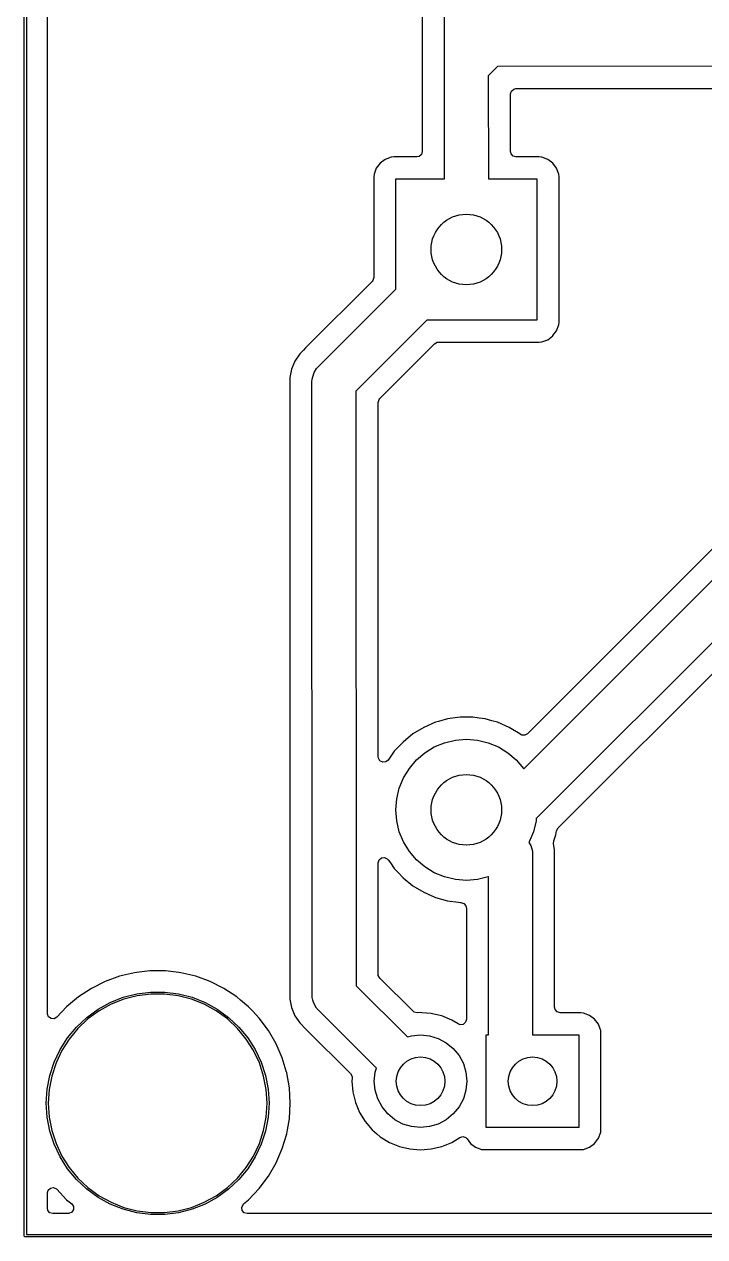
# Model space of a CAD drawing. Extents: x 5.22 to 6.58, y -3.74 to -1.61.
# Drawn here: x 5.216 to 5.823, y -3.741 to -2.659 of the extents above; entities that cross this region are included whole.
import ezdxf

# ---------------------------------------------------------------- set-up
doc = ezdxf.new("R2010")
doc.units = 0
doc.header["$MEASUREMENT"] = 0
doc.layers.add('BLACK', color=7, linetype='CONTINUOUS')

msp = doc.modelspace()

# ---------------------------------------------------------------- linework, layer by layer
at = {"layer": 'BLACK', "linetype": 'CONTINUOUS'}
for p, q in [((5.2156, -3.7402), (5.2156, -1.6142)), ((5.2174, -1.6152), (5.2175, -3.7392)), ((5.2362, -3.5419), (5.2362, -1.8124)), ((5.5907, -2.6943), (5.5906, -2.5571)), ((5.5708, -2.5817), (5.5708, -2.7727)), ((5.5906, -2.6969), (5.5907, -2.6943)), ((5.5907, -2.7972), (5.5906, -2.6969)), ((5.6379, -2.6968), (5.6298, -2.7051)), ((6.0744, -2.6967), (5.6379, -2.6968)), ((5.6298, -2.7051), (5.6299, -2.7972)), ((5.6496, -2.7214), (5.6504, -2.7188)), ((5.6496, -2.7727), (5.6496, -2.7214)), ((5.6504, -2.7188), (5.6525, -2.717)), ((5.6525, -2.717), (5.6545, -2.7166)), ((5.6545, -2.7166), (6.0643, -2.7166)), ((5.5377, -2.7798), (5.5332, -2.7832)), ((5.543, -2.7778), (5.5377, -2.7798)), ((5.5377, -2.7798), (5.5377, -2.7798)), ((5.5454, -2.7775), (5.543, -2.7778)), ((5.566, -2.7775), (5.5454, -2.7775)), ((5.5454, -2.7775), (5.5454, -2.7775)), ((5.568, -2.7771), (5.566, -2.7775)), ((5.5701, -2.7753), (5.568, -2.7771)), ((5.5708, -2.7727), (5.5701, -2.7753)), ((5.6501, -2.7747), (5.6496, -2.7727)), ((5.6519, -2.7768), (5.6501, -2.7747)), ((5.6545, -2.7775), (5.6519, -2.7768)), ((5.6751, -2.7775), (5.6545, -2.7775)), ((5.6775, -2.7778), (5.6751, -2.7775)), ((5.6751, -2.7775), (5.6751, -2.7775)), ((5.6751, -2.7775), (5.6751, -2.7775)), ((5.6751, -2.7775), (5.6751, -2.7775)), ((5.6828, -2.7798), (5.6775, -2.7778)), ((5.6775, -2.7778), (5.6775, -2.7778)), ((5.6873, -2.7832), (5.6828, -2.7798)), ((5.6828, -2.7798), (5.6828, -2.7798)), ((5.5298, -2.7877), (5.5278, -2.793)), ((5.5332, -2.7832), (5.5298, -2.7877)), ((5.5298, -2.7877), (5.5298, -2.7877)), ((5.5332, -2.7832), (5.5332, -2.7832)), ((5.6907, -2.7877), (5.6873, -2.7832)), ((5.6873, -2.7832), (5.6873, -2.7832)), ((5.6921, -2.7916), (5.6907, -2.7877)), ((5.6907, -2.7877), (5.6907, -2.7877)), ((5.5278, -2.793), (5.5275, -2.7954)), ((5.5275, -2.7954), (5.5275, -2.7954)), ((5.5275, -2.7954), (5.5275, -2.7954)), ((5.5275, -2.7954), (5.5275, -2.8852)), ((5.5472, -2.8955), (5.5472, -2.7972)), ((5.5472, -2.7972), (5.5907, -2.7972)), ((5.6299, -2.7972), (5.6732, -2.7972)), ((5.6732, -2.7972), (5.6732, -2.9232)), ((5.6927, -2.793), (5.6921, -2.7916)), ((5.6929, -2.7954), (5.6927, -2.793)), ((5.6929, -2.9251), (5.6929, -2.7954)), ((5.5261, -2.8887), (5.467, -2.9478)), ((5.5268, -2.8878), (5.5261, -2.8887)), ((5.5275, -2.8852), (5.5268, -2.8878)), ((5.4765, -2.9663), (5.5472, -2.8955)), ((5.5749, -2.9232), (5.5116, -2.9867)), ((5.6732, -2.9232), (5.5749, -2.9232)), ((5.6907, -2.9328), (5.6927, -2.9275)), ((5.6927, -2.9275), (5.6929, -2.9251)), ((5.6751, -2.9429), (5.6775, -2.9427)), ((5.6775, -2.9427), (5.6828, -2.9407)), ((5.6828, -2.9407), (5.6873, -2.9373)), ((5.6873, -2.9373), (5.6875, -2.937)), ((5.6875, -2.937), (5.6907, -2.9328)), ((5.4615, -2.9532), (5.4572, -2.9597)), ((5.4649, -2.9499), (5.4615, -2.9532)), ((5.467, -2.9478), (5.4649, -2.9499)), ((5.467, -2.9478), (5.467, -2.9478)), ((5.5577, -2.9685), (5.5818, -2.9444)), ((5.5818, -2.9444), (5.5842, -2.943)), ((5.5842, -2.943), (5.5853, -2.9429)), ((5.5853, -2.9429), (5.6751, -2.9429)), ((5.6751, -2.9429), (5.6751, -2.9429)), ((5.4572, -2.9597), (5.4542, -2.9669)), ((5.4572, -2.9597), (5.4572, -2.9597)), ((5.4542, -2.9669), (5.4527, -2.9745)), ((5.4527, -2.9745), (5.4527, -2.9745)), ((5.4527, -2.9745), (5.4527, -3.5291)), ((5.4542, -2.9669), (5.4542, -2.9669)), ((5.4726, -2.9758), (5.4739, -2.9708)), ((5.4739, -2.9708), (5.4744, -2.9701)), ((5.4744, -2.9701), (5.4765, -2.9664)), ((5.4765, -2.9664), (5.4765, -2.9663)), ((5.5329, -2.9932), (5.5577, -2.9685)), ((5.4724, -2.9783), (5.4726, -2.9758)), ((5.4726, -3.5276), (5.4724, -2.9783)), ((5.4726, -2.9758), (5.4726, -2.9758)), ((5.5116, -2.9867), (5.5118, -3.5173)), ((5.5315, -2.9967), (5.5323, -2.994)), ((5.5315, -3.313), (5.5315, -2.9967)), ((5.5323, -2.994), (5.5329, -2.9932)), ((5.6615, -3.3237), (5.9828, -3.0021)), ((5.9585, -2.9986), (5.6648, -3.2923)), ((6.0179, -3.0225), (5.6726, -3.368)), ((5.6922, -3.3763), (6.033, -3.0355)), ((5.6046, -3.2775), (5.5934, -3.2791)), ((5.6159, -3.2775), (5.6046, -3.2775)), ((5.6046, -3.2775), (5.6046, -3.2775)), ((5.6215, -3.2783), (5.6159, -3.2775)), ((5.6159, -3.2775), (5.6159, -3.2775)), ((5.5721, -3.2866), (5.5624, -3.2925)), ((5.5825, -3.2821), (5.5721, -3.2866)), ((5.5852, -3.2814), (5.5825, -3.2821)), ((5.5825, -3.2821), (5.5825, -3.2821)), ((5.5825, -3.2821), (5.5825, -3.2821)), ((5.5825, -3.2821), (5.5825, -3.2821)), ((5.5934, -3.2791), (5.5852, -3.2814)), ((5.5934, -3.2791), (5.5934, -3.2791)), ((5.6271, -3.2791), (5.6215, -3.2783)), ((5.6329, -3.2807), (5.6271, -3.2791)), ((5.6271, -3.2791), (5.6271, -3.2791)), ((5.6271, -3.2791), (5.6271, -3.2791)), ((5.638, -3.2821), (5.6329, -3.2807)), ((5.6484, -3.2866), (5.638, -3.2821)), ((5.638, -3.2821), (5.638, -3.2821)), ((5.638, -3.2821), (5.638, -3.2821)), ((5.658, -3.2925), (5.6484, -3.2866)), ((5.5537, -3.2997), (5.5459, -3.3079)), ((5.5624, -3.2925), (5.5537, -3.2997)), ((5.5908, -3.3003), (5.6004, -3.298)), ((5.6004, -3.298), (5.6102, -3.2972)), ((5.6102, -3.2972), (5.6201, -3.298)), ((5.6201, -3.298), (5.6297, -3.3003)), ((5.6582, -3.2927), (5.658, -3.2925)), ((5.658, -3.2925), (5.658, -3.2925)), ((5.6596, -3.2935), (5.6582, -3.2927)), ((5.6623, -3.2937), (5.6596, -3.2935)), ((5.6648, -3.2923), (5.6623, -3.2937)), ((5.5459, -3.3079), (5.5404, -3.3158)), ((5.5657, -3.3157), (5.5732, -3.3093)), ((5.5732, -3.3093), (5.5816, -3.3041)), ((5.5816, -3.3041), (5.5908, -3.3003)), ((5.6297, -3.3003), (5.6388, -3.3041)), ((5.6388, -3.3041), (5.6473, -3.3093)), ((5.6473, -3.3093), (5.6548, -3.3157)), ((5.5317, -3.3141), (5.5315, -3.313)), ((5.533, -3.3165), (5.5317, -3.3141)), ((5.5355, -3.3178), (5.533, -3.3165)), ((5.5382, -3.3175), (5.5355, -3.3178)), ((5.5404, -3.3158), (5.5382, -3.3175)), ((5.5593, -3.3232), (5.5657, -3.3157)), ((5.6548, -3.3157), (5.6612, -3.3232)), ((5.5503, -3.3408), (5.5541, -3.3316)), ((5.5541, -3.3316), (5.5593, -3.3232)), ((5.6612, -3.3232), (5.6615, -3.3237)), ((5.548, -3.3504), (5.5503, -3.3408)), ((5.5472, -3.3602), (5.548, -3.3504)), ((5.548, -3.3701), (5.5472, -3.3602)), ((5.5503, -3.3797), (5.548, -3.3701)), ((5.6725, -3.3701), (5.6701, -3.3797)), ((5.6726, -3.368), (5.6725, -3.3701)), ((5.5541, -3.3888), (5.5503, -3.3797)), ((5.6701, -3.3797), (5.6664, -3.3888)), ((5.6882, -3.3879), (5.6901, -3.3826)), ((5.6901, -3.3826), (5.6908, -3.3788)), ((5.6908, -3.3788), (5.6921, -3.3764)), ((5.6921, -3.3764), (5.6922, -3.3763)), ((5.5593, -3.3973), (5.5541, -3.3888)), ((5.6664, -3.3888), (5.6661, -3.3892)), ((5.6661, -3.3892), (5.6678, -3.3921)), ((5.6678, -3.3921), (5.6678, -3.3921)), ((5.6678, -3.3921), (5.6691, -3.397)), ((5.6691, -3.397), (5.6691, -3.3971)), ((5.6691, -3.3971), (5.6693, -3.561)), ((5.688, -3.3905), (5.6882, -3.3879)), ((5.689, -3.3957), (5.688, -3.3905)), ((5.689, -3.4037), (5.689, -3.3957)), ((5.5315, -3.4075), (5.5323, -3.4049)), ((5.5315, -3.5069), (5.5315, -3.4075)), ((5.5323, -3.4049), (5.5344, -3.4031)), ((5.5344, -3.4031), (5.5371, -3.4027)), ((5.5371, -3.4027), (5.5396, -3.4038)), ((5.5396, -3.4038), (5.5404, -3.4047)), ((5.5404, -3.4047), (5.5424, -3.4075)), ((5.5424, -3.4075), (5.5459, -3.4125)), ((5.5657, -3.4048), (5.5593, -3.3973)), ((5.5732, -3.4112), (5.5657, -3.4048)), ((5.689, -3.5364), (5.689, -3.4037)), ((5.689, -3.4037), (5.689, -3.4037)), ((5.5459, -3.4125), (5.5493, -3.4161)), ((5.5493, -3.4161), (5.5537, -3.4208)), ((5.5816, -3.4164), (5.5732, -3.4112)), ((5.5908, -3.4201), (5.5816, -3.4164)), ((5.5537, -3.4208), (5.5624, -3.428)), ((5.5624, -3.428), (5.5721, -3.4338)), ((5.6004, -3.4225), (5.5908, -3.4201)), ((5.6102, -3.4232), (5.6004, -3.4225)), ((5.6201, -3.4225), (5.6102, -3.4232)), ((5.6297, -3.4201), (5.6201, -3.4225)), ((5.6299, -3.42), (5.6297, -3.4201)), ((5.6301, -3.561), (5.6299, -3.42)), ((5.5721, -3.4338), (5.5795, -3.437)), ((5.5795, -3.437), (5.5825, -3.4383)), ((5.5825, -3.4383), (5.5934, -3.4414)), ((5.5934, -3.4414), (5.6032, -3.4427)), ((5.6032, -3.4427), (5.6046, -3.4429)), ((5.6046, -3.4429), (5.6046, -3.4429)), ((5.6046, -3.4429), (5.6053, -3.4429)), ((5.6053, -3.4429), (5.608, -3.4437)), ((5.608, -3.4437), (5.6098, -3.4458)), ((5.6098, -3.4458), (5.6102, -3.4478)), ((5.6102, -3.4478), (5.6102, -3.5471)), ((5.3158, -3.5053), (5.3141, -3.5055)), ((5.3278, -3.5039), (5.3158, -3.5053)), ((5.3415, -3.5039), (5.3278, -3.5039)), ((5.3535, -3.5053), (5.3415, -3.5039)), ((5.3552, -3.5055), (5.3535, -3.5053)), ((5.2878, -3.5134), (5.2755, -3.5196)), ((5.3007, -3.5087), (5.2878, -3.5134)), ((5.2878, -3.5134), (5.2878, -3.5134)), ((5.3141, -3.5055), (5.3007, -3.5087)), ((5.3007, -3.5087), (5.3007, -3.5087)), ((5.3141, -3.5055), (5.3141, -3.5055)), ((5.3686, -3.5087), (5.3552, -3.5055)), ((5.3815, -3.5134), (5.3686, -3.5087)), ((5.3686, -3.5087), (5.3686, -3.5087)), ((5.3938, -3.5196), (5.3815, -3.5134)), ((5.3815, -3.5134), (5.3815, -3.5134)), ((5.5316, -3.5079), (5.5315, -3.5069)), ((5.5329, -3.5103), (5.5316, -3.5079)), ((5.5626, -3.5399), (5.5329, -3.5103)), ((5.2755, -3.5196), (5.264, -3.5271)), ((5.3039, -3.5275), (5.316, -3.5244)), ((5.3164, -3.5261), (5.3045, -3.5292)), ((5.316, -3.5244), (5.3284, -3.5228)), ((5.3285, -3.5246), (5.3164, -3.5261)), ((5.3284, -3.5228), (5.3409, -3.5228)), ((5.3408, -3.5246), (5.3285, -3.5246)), ((5.3529, -3.5261), (5.3408, -3.5246)), ((5.3409, -3.5228), (5.3533, -3.5244)), ((5.3648, -3.5292), (5.3529, -3.5261)), ((5.3533, -3.5244), (5.3654, -3.5275)), ((5.4053, -3.5271), (5.3938, -3.5196)), ((5.5118, -3.5173), (5.5576, -3.5629)), ((5.2534, -3.536), (5.2447, -3.5453)), ((5.264, -3.5271), (5.2534, -3.536)), ((5.2534, -3.536), (5.2534, -3.536)), ((5.264, -3.5271), (5.264, -3.5271)), ((5.2814, -3.5381), (5.2923, -3.5321)), ((5.2931, -3.5337), (5.2823, -3.5396)), ((5.2923, -3.5321), (5.3039, -3.5275)), ((5.3045, -3.5292), (5.2931, -3.5337)), ((5.3762, -3.5337), (5.3648, -3.5292)), ((5.3654, -3.5275), (5.377, -3.5321)), ((5.387, -3.5396), (5.3762, -3.5337)), ((5.377, -3.5321), (5.3879, -3.5381)), ((5.4086, -3.5299), (5.4053, -3.5271)), ((5.4053, -3.5271), (5.4053, -3.5271)), ((5.4158, -3.536), (5.4086, -3.5299)), ((5.4196, -3.5399), (5.4158, -3.536)), ((5.4527, -3.5291), (5.4527, -3.5291)), ((5.4527, -3.5291), (5.4527, -3.5291)), ((5.4527, -3.5291), (5.4542, -3.5367)), ((5.4542, -3.5367), (5.4542, -3.5367)), ((5.4542, -3.5367), (5.4572, -3.5439)), ((5.4726, -3.5278), (5.4726, -3.5276)), ((5.4732, -3.5299), (5.4726, -3.5278)), ((5.4739, -3.5327), (5.4732, -3.5299)), ((5.4765, -3.5372), (5.4739, -3.5327)), ((5.4782, -3.5391), (5.4765, -3.5372)), ((5.4765, -3.5372), (5.4765, -3.5372)), ((5.6894, -3.5385), (5.689, -3.5364)), ((5.2363, -3.5424), (5.2362, -3.5419)), ((5.2373, -3.545), (5.2363, -3.5424)), ((5.2395, -3.5465), (5.2373, -3.545)), ((5.2423, -3.5467), (5.2395, -3.5465)), ((5.2447, -3.5453), (5.2423, -3.5467)), ((5.2622, -3.554), (5.2713, -3.5455)), ((5.2724, -3.5468), (5.2635, -3.5552)), ((5.2713, -3.5455), (5.2814, -3.5381)), ((5.2823, -3.5396), (5.2724, -3.5468)), ((5.3969, -3.5468), (5.387, -3.5396)), ((5.3879, -3.5381), (5.398, -3.5455)), ((5.4058, -3.5552), (5.3969, -3.5468)), ((5.398, -3.5455), (5.4071, -3.554)), ((5.4253, -3.546), (5.4196, -3.5399)), ((5.4335, -3.557), (5.4253, -3.546)), ((5.4253, -3.546), (5.4253, -3.546)), ((5.4572, -3.5439), (5.4572, -3.5439)), ((5.4572, -3.5439), (5.4615, -3.5503)), ((5.5299, -3.5906), (5.4782, -3.5391)), ((5.5637, -3.5408), (5.5626, -3.5399)), ((5.5664, -3.5414), (5.5637, -3.5408)), ((5.5693, -3.5411), (5.5664, -3.5414)), ((5.5704, -3.5412), (5.5693, -3.5411)), ((5.5693, -3.5411), (5.5693, -3.5411)), ((5.5789, -3.5419), (5.5704, -3.5412)), ((5.5811, -3.5424), (5.5789, -3.5419)), ((5.5789, -3.5419), (5.5789, -3.5419)), ((5.5789, -3.5419), (5.5789, -3.5419)), ((5.5882, -3.5441), (5.5811, -3.5424)), ((5.5971, -3.5478), (5.5882, -3.5441)), ((5.5882, -3.5441), (5.5882, -3.5441)), ((5.6028, -3.5513), (5.5971, -3.5478)), ((5.6102, -3.5471), (5.6094, -3.5498)), ((5.6912, -3.5405), (5.6894, -3.5385)), ((5.6939, -3.5413), (5.6912, -3.5405)), ((5.7125, -3.5413), (5.6939, -3.5413)), ((5.7149, -3.5416), (5.7125, -3.5413)), ((5.7125, -3.5413), (5.7125, -3.5413)), ((5.7125, -3.5413), (5.7125, -3.5413)), ((5.7125, -3.5413), (5.7125, -3.5413)), ((5.7202, -3.5436), (5.7149, -3.5416)), ((5.7149, -3.5416), (5.7149, -3.5416)), ((5.7247, -3.5469), (5.7202, -3.5436)), ((5.7202, -3.5436), (5.7202, -3.5436)), ((5.7281, -3.5515), (5.7247, -3.5469)), ((5.7247, -3.5469), (5.7247, -3.5469)), ((5.2542, -3.5636), (5.2622, -3.554)), ((5.2635, -3.5552), (5.2557, -3.5647)), ((5.4136, -3.5647), (5.4058, -3.5552)), ((5.4071, -3.554), (5.4151, -3.5636)), ((5.4404, -3.5689), (5.4335, -3.557)), ((5.4335, -3.557), (5.4335, -3.557)), ((5.4615, -3.5503), (5.4615, -3.5503)), ((5.4615, -3.5503), (5.4615, -3.5503)), ((5.4615, -3.5503), (5.467, -3.5558)), ((5.467, -3.5558), (5.467, -3.5558)), ((5.467, -3.5558), (5.4673, -3.5561)), ((5.4673, -3.5561), (5.4673, -3.5561)), ((5.4673, -3.5561), (5.4673, -3.5561)), ((5.4673, -3.5561), (5.5069, -3.5956)), ((5.6046, -3.552), (5.6028, -3.5513)), ((5.6074, -3.5516), (5.6046, -3.552)), ((5.6094, -3.5498), (5.6074, -3.5516)), ((5.73, -3.5566), (5.7281, -3.5515)), ((5.7281, -3.5515), (5.7281, -3.5515)), ((5.7301, -3.5568), (5.73, -3.5566)), ((5.7303, -3.5591), (5.7301, -3.5568)), ((5.7303, -3.6035), (5.7303, -3.5591)), ((5.2475, -3.5742), (5.2542, -3.5636)), ((5.2557, -3.5647), (5.2491, -3.575)), ((5.4202, -3.575), (5.4136, -3.5647)), ((5.4151, -3.5636), (5.4218, -3.5742)), ((5.4458, -3.5816), (5.4404, -3.5689)), ((5.5576, -3.5629), (5.5612, -3.5618)), ((5.5612, -3.5618), (5.5693, -3.561)), ((5.5693, -3.561), (5.5774, -3.5618)), ((5.5774, -3.5618), (5.5851, -3.5642)), ((5.5851, -3.5642), (5.5923, -3.568)), ((5.5923, -3.568), (5.5985, -3.5731)), ((5.628, -3.6437), (5.628, -3.561)), ((5.628, -3.561), (5.6301, -3.561)), ((5.6693, -3.561), (5.7106, -3.561)), ((5.7106, -3.561), (5.7106, -3.6437)), ((5.2422, -3.5855), (5.2475, -3.5742)), ((5.2491, -3.575), (5.2439, -3.5861)), ((5.4254, -3.5861), (5.4202, -3.575)), ((5.4218, -3.5742), (5.4271, -3.5855)), ((5.5985, -3.5731), (5.6037, -3.5794)), ((5.6037, -3.5794), (5.6075, -3.5865)), ((5.2384, -3.5973), (5.2422, -3.5855)), ((5.2439, -3.5861), (5.2401, -3.5978)), ((5.4292, -3.5978), (5.4254, -3.5861)), ((5.4271, -3.5855), (5.4309, -3.5973)), ((5.4493, -3.5933), (5.4458, -3.5816)), ((5.5287, -3.5943), (5.5299, -3.5906)), ((5.6075, -3.5865), (5.6098, -3.5943)), ((5.236, -3.6096), (5.2384, -3.5973)), ((5.2401, -3.5978), (5.2378, -3.6098)), ((5.4315, -3.6098), (5.4292, -3.5978)), ((5.4309, -3.5973), (5.4333, -3.6096)), ((5.4498, -3.5948), (5.4493, -3.5933)), ((5.4522, -3.6083), (5.4498, -3.5948)), ((5.4498, -3.5948), (5.4498, -3.5948)), ((5.5069, -3.5956), (5.5082, -3.5981)), ((5.5083, -3.5995), (5.5081, -3.6024)), ((5.5081, -3.6024), (5.5088, -3.6119)), ((5.5082, -3.5981), (5.5083, -3.5995)), ((5.528, -3.6024), (5.5287, -3.5943)), ((5.5287, -3.6104), (5.528, -3.6024)), ((5.6098, -3.5943), (5.6106, -3.6024)), ((5.6106, -3.6024), (5.6098, -3.6104)), ((5.2352, -3.622), (5.236, -3.6096)), ((5.2378, -3.6098), (5.237, -3.622)), ((5.4323, -3.622), (5.4315, -3.6098)), ((5.4333, -3.6096), (5.4341, -3.622)), ((5.453, -3.622), (5.4522, -3.6083)), ((5.4522, -3.6083), (5.4522, -3.6083)), ((5.5088, -3.6119), (5.5111, -3.6213)), ((5.5311, -3.6182), (5.5287, -3.6104)), ((5.6098, -3.6104), (5.6075, -3.6182)), ((5.7303, -3.6456), (5.7303, -3.6035)), ((5.236, -3.6345), (5.2352, -3.622)), ((5.237, -3.622), (5.2378, -3.6343)), ((5.4315, -3.6343), (5.4323, -3.622)), ((5.4341, -3.622), (5.4333, -3.6345)), ((5.4522, -3.6358), (5.453, -3.622)), ((5.5111, -3.6213), (5.5147, -3.6302)), ((5.5349, -3.6253), (5.5311, -3.6182)), ((5.6075, -3.6182), (5.6037, -3.6253)), ((5.2384, -3.6468), (5.236, -3.6345)), ((5.2378, -3.6343), (5.2401, -3.6463)), ((5.4292, -3.6463), (5.4315, -3.6343)), ((5.4333, -3.6345), (5.4309, -3.6468)), ((5.5147, -3.6302), (5.5198, -3.6384)), ((5.5401, -3.6316), (5.5349, -3.6253)), ((5.5463, -3.6367), (5.5401, -3.6316)), ((5.5985, -3.6316), (5.5923, -3.6367)), ((5.6037, -3.6253), (5.5985, -3.6316)), ((5.4498, -3.6493), (5.4504, -3.6456)), ((5.4504, -3.6456), (5.4522, -3.6358)), ((5.4522, -3.6358), (5.4522, -3.6358)), ((5.4522, -3.6358), (5.4522, -3.6358)), ((5.5198, -3.6384), (5.5198, -3.6384)), ((5.5198, -3.6384), (5.5198, -3.6384)), ((5.5198, -3.6384), (5.526, -3.6457)), ((5.526, -3.6457), (5.5303, -3.6493)), ((5.5535, -3.6406), (5.5463, -3.6367)), ((5.5612, -3.6429), (5.5535, -3.6406)), ((5.5693, -3.6437), (5.5612, -3.6429)), ((5.5774, -3.6429), (5.5693, -3.6437)), ((5.5851, -3.6406), (5.5774, -3.6429)), ((5.5923, -3.6367), (5.5851, -3.6406)), ((5.7106, -3.6437), (5.628, -3.6437)), ((5.7301, -3.6479), (5.7303, -3.6456)), ((5.2422, -3.6586), (5.2384, -3.6468)), ((5.2401, -3.6463), (5.2439, -3.658)), ((5.4254, -3.658), (5.4292, -3.6463)), ((5.4309, -3.6468), (5.4271, -3.6586)), ((5.4458, -3.6625), (5.4498, -3.6493)), ((5.5303, -3.6493), (5.5333, -3.6519)), ((5.5333, -3.6519), (5.5333, -3.6519)), ((5.5333, -3.6519), (5.5415, -3.6569)), ((5.5971, -3.6569), (5.6044, -3.6525)), ((5.6044, -3.6525), (5.607, -3.6517)), ((5.607, -3.6517), (5.6096, -3.6526)), ((5.6096, -3.6526), (5.6108, -3.6537)), ((5.6108, -3.6537), (5.6139, -3.6578)), ((5.7247, -3.6578), (5.7281, -3.6532)), ((5.7281, -3.6532), (5.7301, -3.6479)), ((5.2475, -3.6699), (5.2422, -3.6586)), ((5.2439, -3.658), (5.2491, -3.6691)), ((5.4202, -3.6691), (5.4254, -3.658)), ((5.4271, -3.6586), (5.4218, -3.6699)), ((5.4404, -3.6752), (5.4458, -3.6625)), ((5.5415, -3.6569), (5.5504, -3.6606)), ((5.5504, -3.6606), (5.5504, -3.6606)), ((5.5504, -3.6606), (5.5504, -3.6606)), ((5.5504, -3.6606), (5.5504, -3.6606)), ((5.5504, -3.6606), (5.5597, -3.6628)), ((5.5597, -3.6628), (5.5693, -3.6636)), ((5.5693, -3.6636), (5.5789, -3.6628)), ((5.5789, -3.6628), (5.5882, -3.6606)), ((5.5882, -3.6606), (5.5971, -3.6569)), ((5.6139, -3.6578), (5.6139, -3.6578)), ((5.6139, -3.6578), (5.6184, -3.6612)), ((5.6184, -3.6612), (5.6184, -3.6612)), ((5.6184, -3.6612), (5.6237, -3.6632)), ((5.6237, -3.6632), (5.6237, -3.6632)), ((5.6237, -3.6632), (5.624, -3.6632)), ((5.624, -3.6632), (5.6261, -3.6634)), ((5.6261, -3.6634), (5.7125, -3.6634)), ((5.7125, -3.6634), (5.7149, -3.6632)), ((5.7149, -3.6632), (5.7202, -3.6612)), ((5.7202, -3.6612), (5.7247, -3.6578)), ((5.2542, -3.6805), (5.2475, -3.6699)), ((5.2491, -3.6691), (5.2557, -3.6794)), ((5.4136, -3.6794), (5.4202, -3.6691)), ((5.4218, -3.6699), (5.4151, -3.6805)), ((5.4335, -3.6871), (5.4404, -3.6752)), ((5.2622, -3.6901), (5.2542, -3.6805)), ((5.2557, -3.6794), (5.2635, -3.6889)), ((5.2635, -3.6889), (5.2724, -3.6973)), ((5.3969, -3.6973), (5.4058, -3.6889)), ((5.4058, -3.6889), (5.4136, -3.6794)), ((5.4151, -3.6805), (5.4071, -3.6901)), ((5.4253, -3.6981), (5.4335, -3.6871)), ((5.2362, -3.7022), (5.237, -3.6995)), ((5.237, -3.6995), (5.2391, -3.6977)), ((5.2391, -3.6977), (5.2418, -3.6973)), ((5.2418, -3.6973), (5.2443, -3.6985)), ((5.2443, -3.6985), (5.2447, -3.6988)), ((5.2447, -3.6988), (5.2534, -3.7081)), ((5.2713, -3.6986), (5.2622, -3.6901)), ((5.2814, -3.706), (5.2713, -3.6986)), ((5.2724, -3.6973), (5.2823, -3.7045)), ((5.387, -3.7045), (5.3969, -3.6973)), ((5.398, -3.6986), (5.3879, -3.706)), ((5.4071, -3.6901), (5.398, -3.6986)), ((5.4158, -3.7081), (5.4253, -3.6981)), ((5.2362, -3.7156), (5.2362, -3.7022)), ((5.2534, -3.7081), (5.2579, -3.7118)), ((5.2923, -3.712), (5.2814, -3.706)), ((5.2823, -3.7045), (5.2931, -3.7104)), ((5.2931, -3.7104), (5.3045, -3.7149)), ((5.3648, -3.7149), (5.3762, -3.7104)), ((5.3762, -3.7104), (5.387, -3.7045)), ((5.3879, -3.706), (5.377, -3.712)), ((5.4114, -3.7118), (5.4158, -3.7081)), ((5.2367, -3.7176), (5.2362, -3.7156)), ((5.2385, -3.7197), (5.2367, -3.7176)), ((5.2411, -3.7205), (5.2385, -3.7197)), ((5.2547, -3.7205), (5.2411, -3.7205)), ((5.2555, -3.7204), (5.2547, -3.7205)), ((5.258, -3.7192), (5.2555, -3.7204)), ((5.2579, -3.7118), (5.2594, -3.7141)), ((5.2594, -3.7169), (5.258, -3.7192)), ((5.2594, -3.7141), (5.2594, -3.7169)), ((5.3039, -3.7166), (5.2923, -3.712)), ((5.316, -3.7197), (5.3039, -3.7166)), ((5.3045, -3.7149), (5.3164, -3.718)), ((5.3284, -3.7213), (5.316, -3.7197)), ((5.3164, -3.718), (5.3285, -3.7195)), ((5.3409, -3.7213), (5.3284, -3.7213)), ((5.3285, -3.7195), (5.3408, -3.7195)), ((5.3408, -3.7195), (5.3529, -3.718)), ((5.3533, -3.7197), (5.3409, -3.7213)), ((5.3529, -3.718), (5.3648, -3.7149)), ((5.3654, -3.7166), (5.3533, -3.7197)), ((5.377, -3.712), (5.3654, -3.7166)), ((5.4097, -3.7149), (5.4109, -3.7124)), ((5.4101, -3.7176), (5.4097, -3.7149)), ((5.4119, -3.7197), (5.4101, -3.7176)), ((5.4109, -3.7124), (5.4114, -3.7118)), ((5.4146, -3.7205), (5.4119, -3.7197)), ((6.1996, -3.7205), (5.4146, -3.7205)), ((5.2156, -3.7405), (5.2156, -3.7402)), ((5.2162, -3.7411), (5.2156, -3.7405)), ((5.2165, -3.7411), (5.2162, -3.7411)), ((6.5752, -3.7411), (5.2165, -3.7411)), ((5.2175, -3.7392), (6.5739, -3.7392))]:
    msp.add_line(p, q, dxfattribs=at)
at = {"layer": 'BLACK'}
for centre, radius in [((5.6102, -2.8602), 0.0315), ((5.6102, -3.3602), 0.0315), ((5.5693, -3.6024), 0.0217), ((5.6693, -3.6024), 0.0217)]:
    msp.add_circle(centre, radius, dxfattribs=at)

doc.saveas('drawing.dxf')
